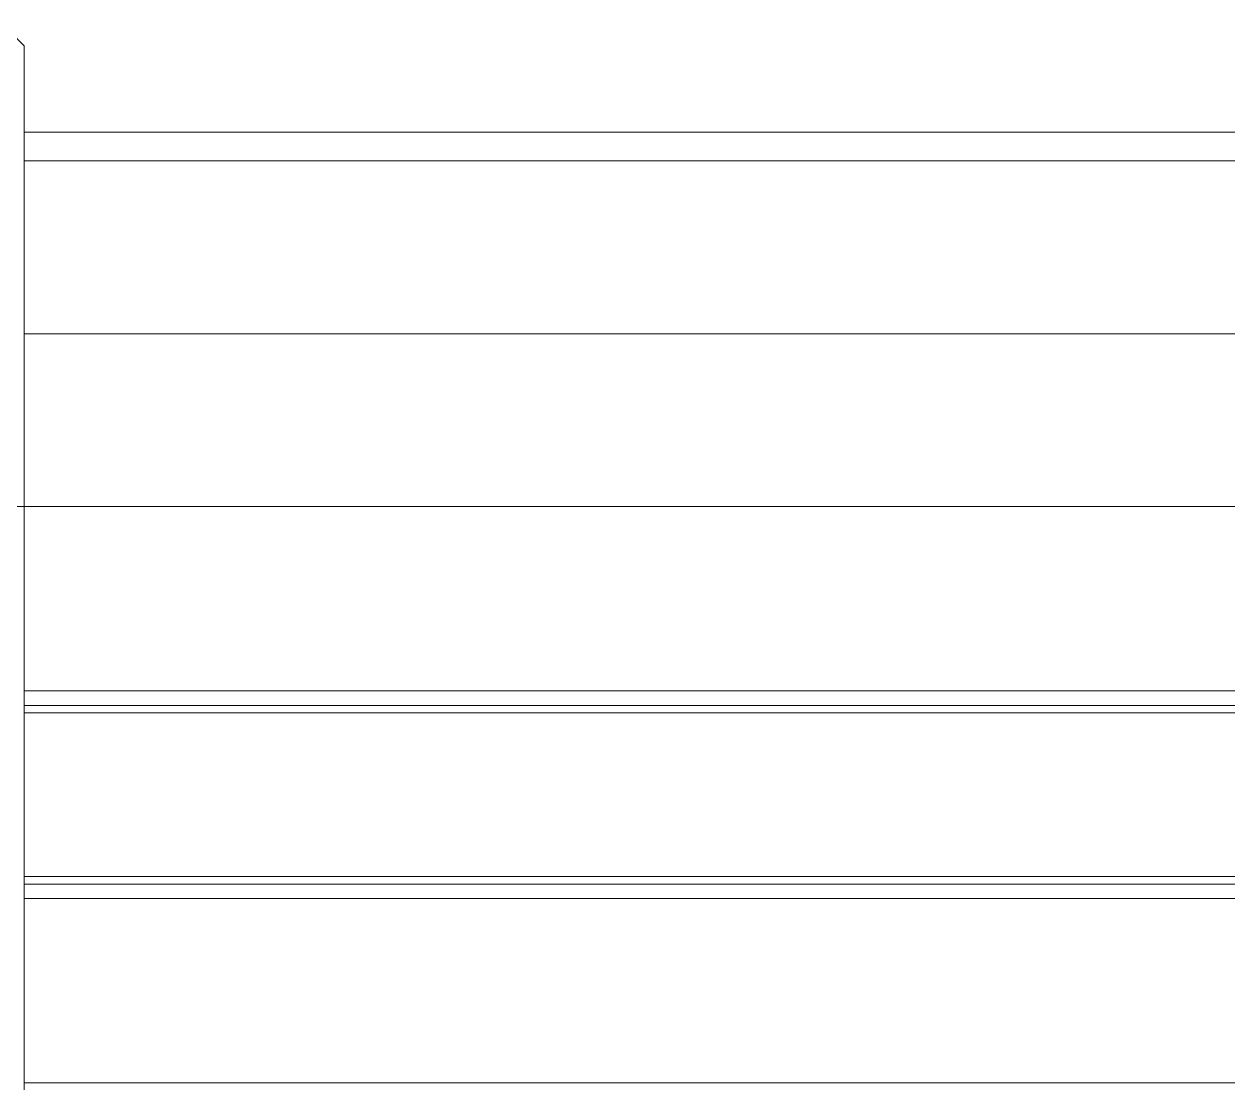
# Model space of a CAD drawing. Header units: millimetres. Extents: x 0 to 420, y 0 to 297.
# Drawn here: x 82.5 to 87.72, y 257.42 to 262.02 of the extents above; entities that cross this region are included whole.
import ezdxf

# ---------------------------------------------------------------- set-up
doc = ezdxf.new("R2010")
doc.units = ezdxf.units.MM
doc.layers.add('1', color=7, linetype='Continuous', true_color=0xffffff)
doc.layers.add('171', color=7, linetype='Continuous', true_color=0xffffff)
doc.dimstyles.get("Standard").update_dxf_attribs({"dimtxt": 0.18, "dimasz": 0.18, "dimexe": 0.18, "dimexo": 0.0625, "dimgap": 0.09, "dimtad": 0, "dimtih": 1, "dimtoh": 1, "dimdec": 4, "dimzin": 0, "dimdsep": 46, "dimtxsty": 'Standard', "dimcen": 0.09, "dimadec": 0, "dimazin": 0, "dimtfac": 1, "dimtdec": 4, "dimtofl": 0, "dimtmove": 0, "dimatfit": 3, "dimfxl": 1, "dimtolj": 1, "dimtzin": 0, "dimarcsym": 0})

msp = doc.modelspace()

# ---------------------------------------------------------------- linework, layer by layer
at = {"layer": '1', "color": 155, "linetype": 'Continuous', "lineweight": 18}
for p, q in [((135.7497, 261.5469), (82.5007, 261.5469)), ((135.7497, 261.4219), (82.5007, 261.4219)), ((82.5007, 260.6719), (144.9993, 260.6719)), ((82.5, 259.9219), (82.3125, 259.9219)), ((82.5, 259.9219), (145, 259.9219)), ((82.5, 259.9219), (82.5, 259.7344)), ((82.5, 259.1344), (82.5, 259.7344)), ((82.5, 259.1219), (82.5, 259.1344)), ((82.5, 259.1094), (82.5, 259.1219)), ((82.5, 259.1219), (145, 259.1219)), ((82.5, 259.0719), (82.5, 259.1094)), ((82.5, 259.0594), (82.5, 259.0719)), ((82.5, 259.0594), (145, 259.0594)), ((82.5, 259.0585), (82.5, 258.2842)), ((82.5, 259.0268), (145, 259.0268)), ((82.5, 258.317), (145, 258.317)), ((82.5, 258.2719), (82.5, 258.2844)), ((82.5, 258.2844), (145, 258.2844)), ((82.5, 258.2344), (82.5, 258.2719)), ((82.5, 258.2219), (82.5, 258.2344)), ((82.5, 258.2094), (82.5, 258.2219)), ((82.5, 258.2219), (145, 258.2219)), ((82.5, 257.6094), (82.5, 258.2094)), ((82.5, 257.4219), (82.5, 257.6094)), ((145, 257.4219), (82.5, 257.4219))]:
    msp.add_line(p, q, dxfattribs=at)
at = {"layer": '1', "color": 155, "linetype": 'Continuous', "lineweight": 13}
for p, q in [((82.5, 259.9219), (82.5, 259.8631)), ((145, 259.1219), (82.5, 259.1219)), ((145, 259.1219), (82.5, 259.1219)), ((82.5, 259.1207), (82.5, 258.2204)), ((82.5, 258.2844), (145, 258.2844)), ((82.5, 258.2219), (145, 258.2219)), ((82.5, 258.2219), (145, 258.2219)), ((82.5, 257.4796), (82.5, 211.2277)), ((145, 257.4219), (82.5, 257.4219))]:
    msp.add_line(p, q, dxfattribs=at)
at = {"layer": '1', "color": 155, "linetype": 'Continuous', "lineweight": 18}
msp.add_lwpolyline([(82.5, 259.9219), (82.5, 259.9238), (82.5, 259.9297), (82.5, 259.9394), (82.5, 259.9528), (82.5, 259.9698), (82.5, 259.9901), (82.5, 260.0134), (82.5, 260.0395), (82.5, 260.0681), (82.5, 260.0988), (82.5, 260.1312), (82.5, 260.1648), (82.5, 260.1994), (82.5, 260.2344), (82.5, 261.6094), (82.5, 261.6444), (82.5, 261.6789), (82.5, 261.7126), (82.5, 261.745), (82.5, 261.7756), (82.5, 261.8042), (82.5, 261.8303), (82.5, 261.8537), (82.5, 261.874), (82.5, 261.8909), (82.5, 261.9043), (82.5, 261.914), (82.5, 261.9199), (82.5, 261.9219), (82.4375, 261.9844)], dxfattribs=at)

# ---------------------------------------------------------------- leaders
at = {"layer": '171', "color": 156, "linetype": 'Continuous', "lineweight": 13}
for points in [[(113.75, 266.6719), (54.0587, 231.5542)], [(109.025, 261.4219), (54.0587, 217.3674)]]:
    msp.add_leader(points, dimstyle='Standard', override={"dimasz": 0.3}, dxfattribs=at)

doc.saveas('drawing.dxf')
